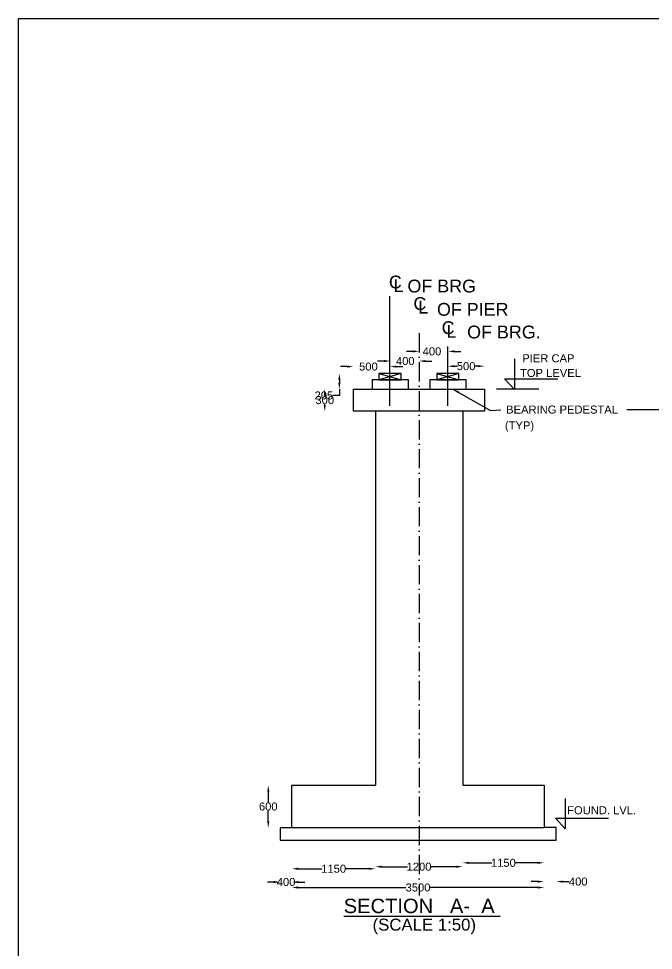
# Model space of a CAD drawing. Header units: inches. Extents: x 24360 to 25777, y 981 to 1995.
# Drawn here: x 24360 to 24757, y 1413 to 1995 of the extents above; entities that cross this region are included whole.
import ezdxf

# ---------------------------------------------------------------- set-up
doc = ezdxf.new("R2010")
doc.units = ezdxf.units.IN
doc.header["$MEASUREMENT"] = 0
doc.linetypes.add('ACAD_ISO10W100', pattern=[18, 12, -3, 0, -3])
doc.layers.add('DIMENSIONS', color=255, linetype='Continuous')
doc.layers.add('TEXT', color=1, linetype='Continuous')
doc.styles.get("Standard").update_dxf_attribs({"font": 'arial.ttf', "height": 5})
doc.dimstyles.get("Standard").update_dxf_attribs({"dimtxt": 5, "dimasz": 4, "dimexe": 0.18, "dimexo": 0.0625, "dimgap": 0.09, "dimtad": 0, "dimtih": 1, "dimtoh": 1, "dimdec": 4, "dimzin": 0, "dimdsep": 46, "dimtxsty": 'Standard', "dimcen": 0.09, "dimse1": 1, "dimse2": 1, "dimadec": 0, "dimazin": 0, "dimtfac": 1, "dimtdec": 4, "dimtofl": 0, "dimtmove": 0, "dimatfit": 3, "dimfxl": 1, "dimtolj": 1, "dimtzin": 0, "dimarcsym": 0})

# ---------------------------------------------------------------- blocks, each defined once
blk = doc.blocks.new('*D1')
at = {"layer": 'Defpoints', "color": 0, "transparency": 16777216}
for p in [(24610.22, 1781.19), (24592.31, 1763.66), (24610.22, 1763.66)]:
    blk.add_point(p, dxfattribs=at)
at = {"layer": 'DIMENSIONS', "color": 0, "lineweight": -2, "transparency": 16777216}
for p, q in [((24588.31, 1781.19), (24584.31, 1781.19)), ((24614.22, 1781.19), (24618.22, 1781.19))]:
    blk.add_line(p, q, dxfattribs=at)
at = {"layer": 'DIMENSIONS', "color": 0, "transparency": 16777216}
for points in [[(24588.31, 1781.86), (24588.31, 1780.52), (24592.31, 1781.19)], [(24614.22, 1781.86), (24614.22, 1780.52), (24610.22, 1781.19)]]:
    blk.add_solid(points, dxfattribs=at)
at = {"layer": 'DIMENSIONS', "color": 0, "transparency": 16777216, "insert": (24601.68, 1781.19), "char_height": 5, "attachment_point": 5}
blk.add_mtext('\\A1;400', dxfattribs=at)
blk = doc.blocks.new('*D2')
at = {"layer": 'Defpoints', "color": 0, "transparency": 16777216}
for p in [(24592.14, 1777.72), (24569.31, 1763.66), (24592.14, 1763.66)]:
    blk.add_point(p, dxfattribs=at)
at = {"layer": 'DIMENSIONS', "color": 0, "lineweight": -2, "transparency": 16777216}
for p, q in [((24565.31, 1777.72), (24561.31, 1777.72)), ((24596.14, 1777.72), (24600.14, 1777.72))]:
    blk.add_line(p, q, dxfattribs=at)
at = {"layer": 'DIMENSIONS', "color": 0, "transparency": 16777216}
for points in [[(24565.31, 1778.38), (24565.31, 1777.05), (24569.31, 1777.72)], [(24596.14, 1778.38), (24596.14, 1777.05), (24592.14, 1777.72)]]:
    blk.add_solid(points, dxfattribs=at)
at = {"layer": 'DIMENSIONS', "color": 0, "transparency": 16777216, "insert": (24578.67, 1777.72), "char_height": 5, "attachment_point": 5}
blk.add_mtext('\\A1;500', dxfattribs=at)
blk = doc.blocks.new('*D3')
at = {"layer": 'Defpoints', "color": 0, "transparency": 16777216}
for p in [(24628.45, 1787.23), (24610.37, 1763.66), (24628.45, 1763.66)]:
    blk.add_point(p, dxfattribs=at)
at = {"layer": 'DIMENSIONS', "color": 0, "lineweight": -2, "transparency": 16777216}
for p, q in [((24606.37, 1787.23), (24602.37, 1787.23)), ((24632.45, 1787.23), (24636.45, 1787.23))]:
    blk.add_line(p, q, dxfattribs=at)
at = {"layer": 'DIMENSIONS', "color": 0, "transparency": 16777216}
for points in [[(24606.37, 1787.9), (24606.37, 1786.56), (24610.37, 1787.23)], [(24632.45, 1787.9), (24632.45, 1786.56), (24628.45, 1787.23)]]:
    blk.add_solid(points, dxfattribs=at)
at = {"layer": 'DIMENSIONS', "color": 0, "transparency": 16777216, "insert": (24618.37, 1787.23), "char_height": 5, "attachment_point": 5}
blk.add_mtext('\\A1;400', dxfattribs=at)
blk = doc.blocks.new('*D4')
at = {"layer": 'Defpoints', "color": 0, "transparency": 16777216}
for p in [(24651.13, 1777.99), (24628.28, 1763.66), (24651.13, 1763.66)]:
    blk.add_point(p, dxfattribs=at)
at = {"layer": 'DIMENSIONS', "color": 0, "lineweight": -2, "transparency": 16777216}
for p, q in [((24632.28, 1777.99), (24634.1, 1777.99)), ((24647.13, 1777.99), (24645.31, 1777.99))]:
    blk.add_line(p, q, dxfattribs=at)
at = {"layer": 'DIMENSIONS', "color": 0, "transparency": 16777216}
for points in [[(24632.28, 1778.65), (24632.28, 1777.32), (24628.28, 1777.99)], [(24647.13, 1778.65), (24647.13, 1777.32), (24651.13, 1777.99)]]:
    blk.add_solid(points, dxfattribs=at)
at = {"layer": 'DIMENSIONS', "color": 0, "transparency": 16777216, "insert": (24639.7, 1777.99), "char_height": 5, "attachment_point": 5}
blk.add_mtext('\\A1;500', dxfattribs=at)
blk = doc.blocks.new('*D5')
at = {"layer": 'Defpoints', "color": 0, "transparency": 16777216}
for p in [(24585.19, 1773.37), (24560.51, 1763.66), (24585.19, 1763.66)]:
    blk.add_point(p, dxfattribs=at)
at = {"layer": 'DIMENSIONS', "color": 0, "lineweight": -2, "transparency": 16777216}
for p, q in [((24560.51, 1769.37), (24560.51, 1767.66)), ((24560.51, 1763.66), (24560.51, 1759.66)), ((24560.51, 1759.66), (24556.51, 1759.66))]:
    blk.add_line(p, q, dxfattribs=at)
at = {"layer": 'DIMENSIONS', "color": 0, "transparency": 16777216}
for points in [[(24559.84, 1769.37), (24561.18, 1769.37), (24560.51, 1773.37)], [(24559.84, 1767.66), (24561.18, 1767.66), (24560.51, 1763.66)]]:
    blk.add_solid(points, dxfattribs=at)
at = {"layer": 'DIMENSIONS', "color": 0, "transparency": 16777216, "insert": (24550.83, 1759.66), "char_height": 5, "attachment_point": 5}
blk.add_mtext('\\A1;205', dxfattribs=at)
blk = doc.blocks.new('*D6')
at = {"layer": 'Defpoints', "color": 0, "transparency": 16777216}
for p in [(24569.31, 1763.66), (24551.4, 1749.83), (24569.31, 1749.83)]:
    blk.add_point(p, dxfattribs=at)
at = {"layer": 'DIMENSIONS', "color": 0, "lineweight": -2, "transparency": 16777216}
for p, q in [((24551.4, 1759.66), (24551.4, 1759.39)), ((24551.4, 1753.83), (24551.4, 1754.1))]:
    blk.add_line(p, q, dxfattribs=at)
at = {"layer": 'DIMENSIONS', "color": 0, "transparency": 16777216}
for points in [[(24550.73, 1759.66), (24552.06, 1759.66), (24551.4, 1763.66)], [(24550.73, 1753.83), (24552.06, 1753.83), (24551.4, 1749.83)]]:
    blk.add_solid(points, dxfattribs=at)
at = {"layer": 'DIMENSIONS', "color": 0, "transparency": 16777216, "insert": (24551.4, 1756.75), "char_height": 5, "attachment_point": 5}
blk.add_mtext('\\A1;300', dxfattribs=at)
blk = doc.blocks.new('*D7')
at = {"layer": 'Defpoints', "color": 0, "transparency": 16777216}
for p in [(24530.9, 1516.18), (24516.1, 1489.67), (24530.9, 1489.67)]:
    blk.add_point(p, dxfattribs=at)
at = {"layer": 'DIMENSIONS', "color": 0, "lineweight": -2, "transparency": 16777216}
for p, q in [((24516.1, 1512.18), (24516.1, 1505.57)), ((24516.1, 1493.67), (24516.1, 1500.28))]:
    blk.add_line(p, q, dxfattribs=at)
at = {"layer": 'DIMENSIONS', "color": 0, "transparency": 16777216}
for points in [[(24515.44, 1512.18), (24516.77, 1512.18), (24516.1, 1516.18)], [(24515.44, 1493.67), (24516.77, 1493.67), (24516.1, 1489.67)]]:
    blk.add_solid(points, dxfattribs=at)
at = {"layer": 'DIMENSIONS', "color": 0, "transparency": 16777216, "insert": (24516.1, 1502.93), "char_height": 5, "attachment_point": 5}
blk.add_mtext('\\A1;600', dxfattribs=at)
blk = doc.blocks.new('*D8')
at = {"layer": 'Defpoints', "color": 0, "transparency": 16777216}
for p in [(24583, 1516.18), (24530.9, 1489.67), (24583, 1464.07)]:
    blk.add_point(p, dxfattribs=at)
at = {"layer": 'DIMENSIONS', "color": 0, "lineweight": -2, "transparency": 16777216}
for p, q in [((24534.9, 1464.07), (24549.64, 1464.07)), ((24579, 1464.07), (24564.26, 1464.07))]:
    blk.add_line(p, q, dxfattribs=at)
at = {"layer": 'DIMENSIONS', "color": 0, "transparency": 16777216}
for points in [[(24534.9, 1464.74), (24534.9, 1463.4), (24530.9, 1464.07)], [(24579, 1464.74), (24579, 1463.4), (24583, 1464.07)]]:
    blk.add_solid(points, dxfattribs=at)
at = {"layer": 'DIMENSIONS', "color": 0, "transparency": 16777216, "insert": (24556.95, 1464.07), "char_height": 5, "attachment_point": 5}
blk.add_mtext('\\A1;1150', dxfattribs=at)
blk = doc.blocks.new('*D9')
at = {"layer": 'Defpoints', "color": 0, "transparency": 16777216}
for p in [(24583, 1516.18), (24637.57, 1516.26), (24637.57, 1465.34)]:
    blk.add_point(p, dxfattribs=at)
at = {"layer": 'DIMENSIONS', "color": 0, "lineweight": -2, "transparency": 16777216}
for p, q in [((24587, 1465.34), (24602.98, 1465.34)), ((24633.57, 1465.34), (24617.6, 1465.34))]:
    blk.add_line(p, q, dxfattribs=at)
at = {"layer": 'DIMENSIONS', "color": 0, "transparency": 16777216}
for points in [[(24587, 1466), (24587, 1464.67), (24583, 1465.34)], [(24633.57, 1466), (24633.57, 1464.67), (24637.57, 1465.34)]]:
    blk.add_solid(points, dxfattribs=at)
at = {"layer": 'DIMENSIONS', "color": 0, "transparency": 16777216, "insert": (24610.29, 1465.34), "char_height": 5, "attachment_point": 5}
blk.add_mtext('\\A1;1200', dxfattribs=at)
blk = doc.blocks.new('*D10')
at = {"layer": 'Defpoints', "color": 0, "transparency": 16777216}
for p in [(24637.57, 1516.26), (24688.38, 1516.26), (24688.38, 1467.76)]:
    blk.add_point(p, dxfattribs=at)
at = {"layer": 'DIMENSIONS', "color": 0, "lineweight": -2, "transparency": 16777216}
for p, q in [((24641.57, 1467.76), (24655.66, 1467.76)), ((24684.38, 1467.76), (24670.29, 1467.76))]:
    blk.add_line(p, q, dxfattribs=at)
at = {"layer": 'DIMENSIONS', "color": 0, "transparency": 16777216}
for points in [[(24641.57, 1468.43), (24641.57, 1467.1), (24637.57, 1467.76)], [(24684.38, 1468.43), (24684.38, 1467.1), (24688.38, 1467.76)]]:
    blk.add_solid(points, dxfattribs=at)
at = {"layer": 'DIMENSIONS', "color": 0, "transparency": 16777216, "insert": (24662.98, 1467.76), "char_height": 5, "attachment_point": 5}
blk.add_mtext('\\A1;1150', dxfattribs=at)
blk = doc.blocks.new('*D11')
at = {"layer": 'Defpoints', "color": 0, "transparency": 16777216}
for p in [(24530.9, 1489.67), (24688.38, 1489.67), (24688.38, 1452.35)]:
    blk.add_point(p, dxfattribs=at)
at = {"layer": 'DIMENSIONS', "color": 0, "lineweight": -2, "transparency": 16777216}
for p, q in [((24534.9, 1452.35), (24602.09, 1452.35)), ((24684.38, 1452.35), (24617.18, 1452.35))]:
    blk.add_line(p, q, dxfattribs=at)
at = {"layer": 'DIMENSIONS', "color": 0, "transparency": 16777216}
for points in [[(24534.9, 1453.02), (24534.9, 1451.68), (24530.9, 1452.35)], [(24684.38, 1453.02), (24684.38, 1451.68), (24688.38, 1452.35)]]:
    blk.add_solid(points, dxfattribs=at)
at = {"layer": 'DIMENSIONS', "color": 0, "transparency": 16777216, "insert": (24609.64, 1452.35), "char_height": 5, "attachment_point": 5}
blk.add_mtext('\\A1;3500', dxfattribs=at)
blk = doc.blocks.new('*D12')
at = {"layer": 'Defpoints', "color": 0, "transparency": 16777216}
for p in [(24523.58, 1489.67), (24530.9, 1489.67), (24530.9, 1455.77)]:
    blk.add_point(p, dxfattribs=at)
at = {"layer": 'DIMENSIONS', "color": 0, "lineweight": -2, "transparency": 16777216}
for p, q in [((24519.58, 1455.77), (24515.58, 1455.77)), ((24534.9, 1455.77), (24538.9, 1455.77))]:
    blk.add_line(p, q, dxfattribs=at)
at = {"layer": 'DIMENSIONS', "color": 0, "transparency": 16777216}
for points in [[(24519.58, 1456.44), (24519.58, 1455.11), (24523.58, 1455.77)], [(24534.9, 1456.44), (24534.9, 1455.11), (24530.9, 1455.77)]]:
    blk.add_solid(points, dxfattribs=at)
at = {"layer": 'DIMENSIONS', "color": 0, "transparency": 16777216, "insert": (24527.24, 1455.77), "char_height": 5, "attachment_point": 5}
blk.add_mtext('\\A1;400', dxfattribs=at)
blk = doc.blocks.new('*D13')
at = {"layer": 'Defpoints', "color": 0, "transparency": 16777216}
for p in [(24696.02, 1489.88), (24688.38, 1489.67), (24696.02, 1456.05)]:
    blk.add_point(p, dxfattribs=at)
at = {"layer": 'DIMENSIONS', "color": 0, "lineweight": -2, "transparency": 16777216}
for p, q in [((24684.38, 1456.05), (24680.38, 1456.05)), ((24700.02, 1456.05), (24704.02, 1456.05))]:
    blk.add_line(p, q, dxfattribs=at)
at = {"layer": 'DIMENSIONS', "color": 0, "transparency": 16777216}
for points in [[(24684.38, 1456.72), (24684.38, 1455.38), (24688.38, 1456.05)], [(24700.02, 1456.72), (24700.02, 1455.38), (24696.02, 1456.05)]]:
    blk.add_solid(points, dxfattribs=at)
at = {"layer": 'DIMENSIONS', "color": 0, "transparency": 16777216, "insert": (24709.73, 1456.05), "char_height": 5, "attachment_point": 5}
blk.add_mtext('\\A1;400', dxfattribs=at)

msp = doc.modelspace()

# ---------------------------------------------------------------- linework, layer by layer
at = {"color": 0}
for points in [[(24592.13971, 1753.15172), (24592.13971, 1821.69774)], [(24628.27733, 1753.15172), (24628.27733, 1790.20489)], [(24599.05143, 1773.37429), (24585.19297, 1769.55837)], [(24585.19297, 1773.37429), (24599.05143, 1769.55837)], [(24635.18432, 1773.37429), (24621.32585, 1769.55837)], [(24621.32585, 1773.37429), (24635.18432, 1769.55837)], [(24583.00253, 1749.83332), (24583.00253, 1516.1816)], [(24637.57191, 1749.83332), (24637.57191, 1516.26265)], [(24740.03969, 1750.95324), (25185.62252, 1750.95324)], [(24637.57191, 1516.26265), (24688.37842, 1516.26265), (24688.37842, 1489.67092), (24530.90023, 1489.67092), (24530.90023, 1516.1816), (24583.00253, 1516.1816)]]:
    msp.add_lwpolyline(points, dxfattribs=at)
at = {"color": 0, "linetype": 'ACAD_ISO10W100'}
msp.add_lwpolyline([(24610.37107, 1798.58799), (24610.37107, 1447.36303)], dxfattribs=at)
at = {"color": 0}
for points in [[(24580.93722, 1763.66072), (24603.68911, 1763.66072), (24603.68911, 1769.55837), (24580.93722, 1769.55837)], [(24585.19297, 1769.55837), (24599.05143, 1769.55837), (24599.05143, 1773.37429), (24585.19297, 1773.37429)], [(24617.0701, 1763.66072), (24639.82199, 1763.66072), (24639.82199, 1769.55837), (24617.0701, 1769.55837)], [(24621.32585, 1769.55837), (24635.18432, 1769.55837), (24635.18432, 1773.37429), (24621.32585, 1773.37429)], [(24569.30887, 1763.66072), (24651.12809, 1763.66072), (24651.12809, 1749.83332), (24569.30887, 1749.83332)]]:
    msp.add_lwpolyline(points, close=True, dxfattribs=at)
at = {"layer": 'DIMENSIONS', "color": 0}
msp.add_lwpolyline([(25749.7027, 989.38161), (24360.15951, 989.38161), (24360.15951, 1995.06263), (25749.7027, 1995.06263)], close=True, dxfattribs=at)
for points in [[(24669.90698, 1782.47448), (24669.90698, 1763.33539), (24663.77662, 1770.12977), (24696.9188, 1770.12977)], [(24658.70586, 1763.83362), (24685.08886, 1763.83362)], [(24701.65962, 1508.04525), (24701.65962, 1488.90617), (24695.52926, 1495.70055), (24728.67144, 1495.70055)], [(24530.90023, 1489.67092), (24523.5842, 1489.67092), (24523.5842, 1482.00901), (24696.01981, 1482.00901), (24696.01981, 1489.87536), (24688.37842, 1489.87536)]]:
    msp.add_lwpolyline(points, dxfattribs=at)

# ---------------------------------------------------------------- texts
at = {"layer": 'TEXT', "color": 0}
for s, height, p in [('C', 8, (24591.45415, 1826.54422)), ('L', 8, (24594.41453, 1824.27658)), ('OF BRG', 8, (24603.05719, 1824.03164)), ('C', 8, (24606.77396, 1813.10983)), ('L', 8, (24609.73433, 1810.84219)), ('OF PIER ', 8, (24621.49534, 1809.47383)), ('C', 8, (24624.40827, 1798.02367)), ('L', 8, (24627.36865, 1795.75603)), ('OF BRG.', 8, (24640.33493, 1795.33035)), ('PIER CAP ', 5, (24674.78106, 1780.40703)), ('TOP LEVEL', 5, (24673.36699, 1771.25294)), ('BEARING PEDESTAL', 5, (24664.68424, 1748.39408)), ('(TYP)', 5, (24663.94555, 1738.49421)), ('FOUND. LVL.', 5, (24702.8128, 1498.12313)), ('%%USECTION   A-  A ', 9, (24563.22735, 1436.35779)), ('(SCALE 1:50)', 7.5, (24581.25661, 1425.41284))]:
    msp.add_text(s, height=height, dxfattribs=at).set_placement(p)

# ---------------------------------------------------------------- dimensions: what is measured, and where the dimension line sits
at = {"layer": 'DIMENSIONS', "color": 0}
for base, p1, p2, text, picture, middle in [((24628.44605, 1787.22905), (24610.37107, 1763.66072), (24628.44605, 1763.66072), '400', '*D3', (24618.37107, 1787.22905)), ((24592.13971, 1777.71779), (24569.30887, 1763.66072), (24592.13971, 1763.66072), '500', '*D2', (24578.66837, 1777.71779)), ((24610.21848, 1781.19023), (24592.31316, 1763.66072), (24610.21848, 1763.66072), '400', '*D1', (24601.67662, 1781.19023)), ((24651.12809, 1777.98782), (24628.27733, 1763.66072), (24651.12809, 1763.66072), '500', '*D4', (24639.70271, 1777.98782)), ((24530.90023, 1455.77289), (24523.5842, 1489.67092), (24530.90023, 1489.67092), '400', '*D12', (24527.24222, 1455.77289))]:
    dim = msp.add_linear_dim(base=base, p1=p1, p2=p2, text=text, dimstyle='Standard', dxfattribs=at)
    dim.commit()
    dim.dimension.update_dxf_attribs({"geometry": picture, "text_midpoint": middle, "dimtype": 160})
for base, p1, p2, text, picture, middle in [((24560.50922, 1763.66072), (24585.19297, 1773.37429), (24585.19297, 1763.66072), '205', '*D5', (24550.83429, 1759.66072)), ((24551.3956, 1749.83332), (24569.30887, 1763.66072), (24569.30887, 1749.83332), '300', '*D6', (24551.3956, 1756.74702)), ((24516.10341, 1489.67092), (24530.90023, 1516.1816), (24530.90023, 1489.67092), '600', '*D7', (24516.10341, 1502.92626))]:
    dim = msp.add_linear_dim(base=base, p1=p1, p2=p2, angle=90, text=text, dimstyle='Standard', dxfattribs=at)
    dim.commit()
    dim.dimension.update_dxf_attribs({"geometry": picture, "text_midpoint": middle})
for base, p1, p2, text, picture, middle in [((24583.00253, 1464.06947), (24530.90023, 1489.67092), (24583.00253, 1516.1816), '1150', '*D8', (24556.95138, 1464.06947)), ((24637.57191, 1465.33821), (24583.00253, 1516.1816), (24637.57191, 1516.26265), '1200', '*D9', (24610.28722, 1465.33821)), ((24688.37842, 1467.76371), (24637.57191, 1516.26265), (24688.37842, 1516.26265), '1150', '*D10', (24662.97517, 1467.76371)), ((24696.01981, 1456.04834), (24688.37842, 1489.67092), (24696.01981, 1489.87536), '400', '*D13', (24709.72543, 1456.04834)), ((24688.37842, 1452.35165), (24530.90023, 1489.67092), (24688.37842, 1489.67092), '3500', '*D11', (24609.63933, 1452.35165))]:
    dim = msp.add_linear_dim(base=base, p1=p1, p2=p2, text=text, dimstyle='Standard', dxfattribs=at)
    dim.commit()
    dim.dimension.update_dxf_attribs({"geometry": picture, "text_midpoint": middle})

# ---------------------------------------------------------------- leaders
msp.add_leader([(24631.41612, 1763.66072), (24655.00764, 1750.29573), (24661.39897, 1750.67127)], dimstyle='Standard', override={"dimgap": 0.09, "dimtad": 0}, dxfattribs=at)

doc.saveas('drawing.dxf')
